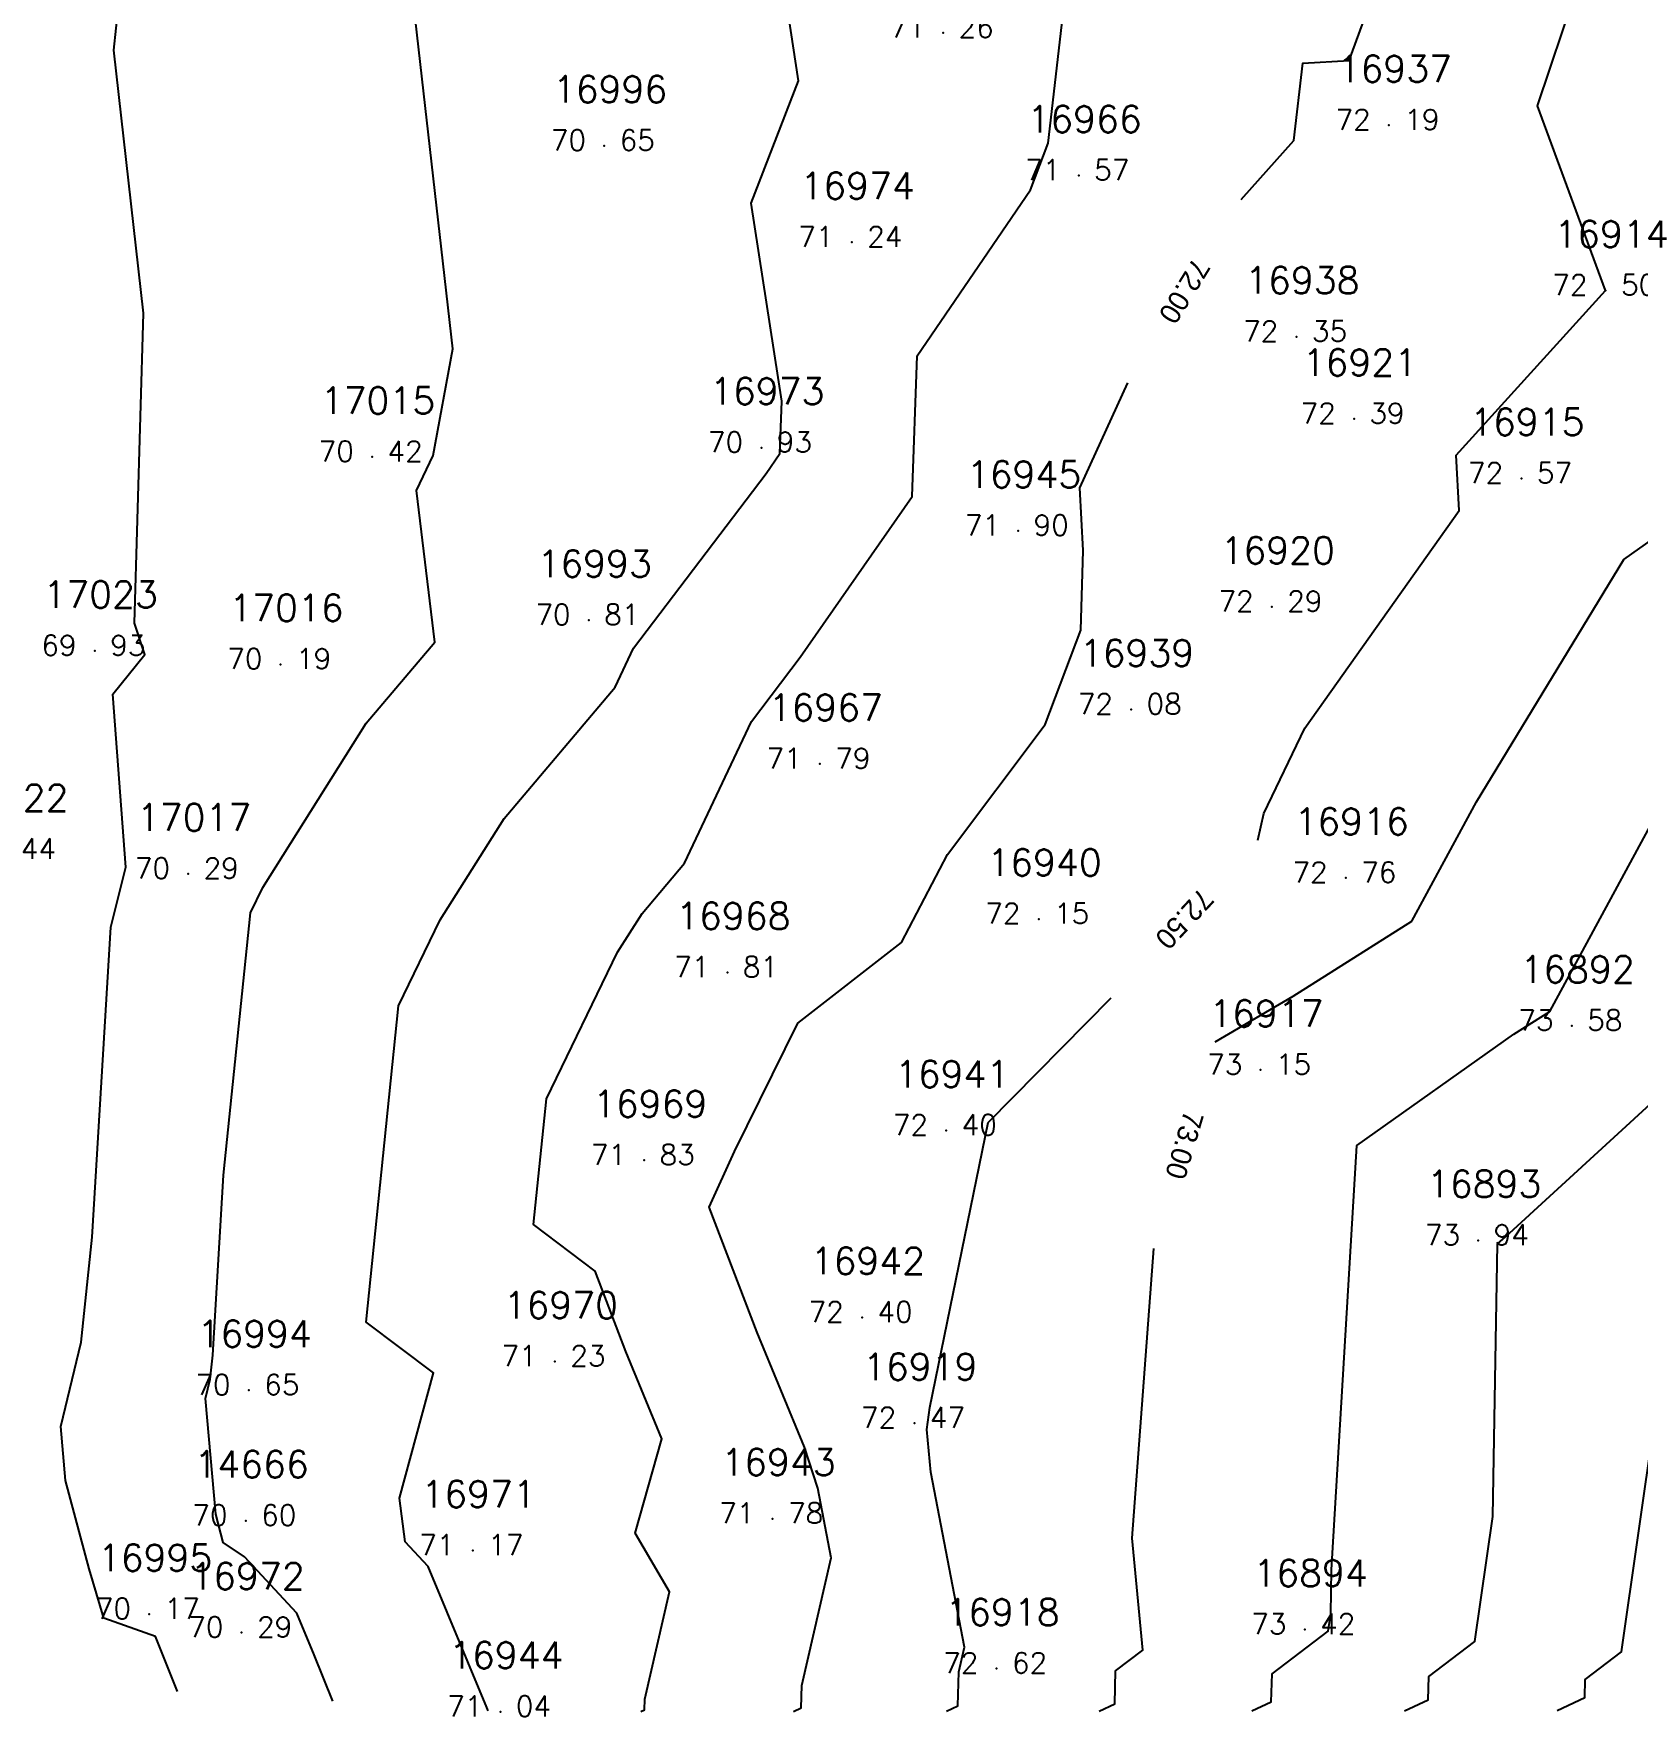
# Model space of a CAD drawing. Header units: millimetres. Extents: x 1412565 to 1412813, y 4931476 to 4931699.
# Drawn here: x 1412576.8 to 1412592.42, y 4931476.29 to 4931492.67 of the extents above; entities that cross this region are included whole.
import ezdxf
from ezdxf.enums import TextEntityAlignment as Align

# ---------------------------------------------------------------- set-up
doc = ezdxf.new("R2010")
doc.units = ezdxf.units.MM
for name, color, linetype in [('CIVIL', 50, 'Continuous'), ('CIVIL-DRAW', 80, 'Continuous'), ('CIVIL-NONAME', 130, 'Continuous'), ('CIVIL-TEXT', 240, 'Continuous'), ('CIVIL-Z', 50, 'Continuous'), ('Tcontours0', 7, 'Continuous'), ('Tcontours1', 7, 'Continuous'), ('Tcontours2', 7, 'Continuous')]:
    doc.layers.add(name, color=color, linetype=linetype)
doc.styles.add('CIVILCADMAIN', font='TXT.SHX')
doc.styles.add('MAVAT_HebTXT', font='hebtxt.shx')
doc.styles.get("Standard").update_dxf_attribs({"font": 'arial.ttf'})

# ---------------------------------------------------------------- blocks, each defined once
blk = doc.blocks.new('CIVIL-ZZ')
at = {"layer": 'CIVIL-DRAW'}
blk.add_point((0, 0), dxfattribs=at)
at = {"layer": 'CIVIL-NONAME'}
blk.add_attdef('NAME', text='', height=1.8, dxfattribs=at).set_placement((0, 2.1), align=Align.CENTER)
at = {"layer": 'CIVIL-TEXT', "flags": 8}
blk.add_attdef('TEXT', text='', height=2, dxfattribs=at).set_placement((0.2, -3.3), align=Align.CENTER)
at = {"layer": 'CIVIL-Z'}
blk.add_attdef('Z1', text='', height=1.6, dxfattribs=at).set_placement((-0.75, -0.225), align=Align.RIGHT)
blk.add_attdef('Z2', (0.75, -0.225), '', height=1.6, dxfattribs=at)

msp = doc.modelspace()

# ---------------------------------------------------------------- linework, layer by layer
at = {"layer": 'Tcontours0', "elevation": 70}
msp.add_lwpolyline([(1412578.197, 4931476.528), (1412577.981, 4931477.063), (1412577.479, 4931477.241), (1412577.335, 4931477.723), (1412577.106, 4931478.582), (1412577.059, 4931479.108), (1412577.259, 4931479.929), (1412577.366, 4931480.952), (1412577.548, 4931483.972), (1412577.693, 4931484.555), (1412577.567, 4931486.238), (1412577.877, 4931486.625), (1412577.776, 4931486.93), (1412577.865, 4931489.95), (1412577.575, 4931492.51), (1412577.668, 4931493.37)], dxfattribs=at)
at = {"layer": 'Tcontours1'}
for points, elevation in [([(1412588.551, 4931491.058), (1412589.065, 4931491.63), (1412589.151, 4931492.386), (1412589.603, 4931492.41), (1412590.076, 4931493.706), (1412590.016, 4931495.497), (1412590.15, 4931495.758), (1412590.175, 4931496.478), (1412588.47, 4931497.796), (1412588.102, 4931498.259), (1412588.078, 4931498.288), (1412588.038, 4931498.347), (1412588.706, 4931500.313), (1412588.708, 4931500.85), (1412588.643, 4931503.21)], 72), ([(1412581.219, 4931476.338), (1412581.206, 4931476.371), (1412580.635, 4931477.745), (1412580.411, 4931477.986), (1412580.357, 4931478.41), (1412580.688, 4931479.629), (1412580.032, 4931480.124), (1412580.347, 4931483.204), (1412580.752, 4931484.042), (1412581.375, 4931485.03), (1412582.457, 4931486.308), (1412582.636, 4931486.689), (1412583.926, 4931488.389), (1412584.06, 4931488.582), (1412584.079, 4931489.092), (1412583.78, 4931491.022), (1412584.243, 4931492.211), (1412583.829, 4931494.922)], 71), ([(1412584.194, 4931476.333), (1412584.269, 4931476.368), (1412584.275, 4931476.585), (1412584.561, 4931477.828), (1412584.43, 4931478.507), (1412584.299, 4931478.905), (1412583.838, 4931480.023), (1412583.372, 4931481.244), (1412583.617, 4931481.786), (1412584.236, 4931483.034), (1412585.243, 4931483.821), (1412585.692, 4931484.679), (1412586.644, 4931485.944), (1412586.991, 4931486.863), (1412587.013, 4931487.64), (1412586.982, 4931488.25), (1412587.449, 4931489.27)], 72), ([(1412588.299, 4931482.853), (1412589.059, 4931483.299), (1412590.214, 4931484.029), (1412590.843, 4931485.19), (1412592.277, 4931487.551), (1412593.877, 4931488.684)], 73), ([(1412590.141, 4931476.34), (1412590.371, 4931476.447), (1412590.377, 4931476.672), (1412590.827, 4931477.013), (1412591.001, 4931478.23), (1412591.047, 4931480.885), (1412591.125, 4931480.954), (1412592.614, 4931482.323)], 74), ([(1412587.168, 4931476.337), (1412587.32, 4931476.408), (1412587.328, 4931476.729), (1412587.595, 4931476.93), (1412587.49, 4931478.019), (1412587.701, 4931480.84)], 73)]:
    msp.add_lwpolyline(points, dxfattribs=dict(at, elevation=elevation))
at = {"layer": 'Tcontours2'}
for points, elevation in [([(1412588.715, 4931484.819), (1412588.771, 4931485.077), (1412589.172, 4931485.91), (1412590.673, 4931488.027), (1412590.646, 4931488.566), (1412592.1, 4931490.17), (1412591.438, 4931491.969), (1412591.811, 4931493.082), (1412592.282, 4931494.047), (1412592.607, 4931495.748), (1412593.114, 4931496.63), (1412593.179, 4931496.727), (1412593.088, 4931498.929), (1412592.9, 4931500.577), (1412592.737, 4931501.507), (1412592.593, 4931502.708), (1412591.888, 4931503.1), (1412591.1, 4931505.093), (1412590.945, 4931505.975), (1412590.017, 4931506.609), (1412589.392, 4931507.103), (1412588.434, 4931506.524)], 72.5), ([(1412582.708, 4931476.332), (1412582.743, 4931476.348), (1412582.746, 4931476.452), (1412582.987, 4931477.499), (1412582.65, 4931478.068), (1412582.911, 4931478.989), (1412582.56, 4931479.839), (1412582.261, 4931480.622), (1412581.663, 4931481.074), (1412581.789, 4931482.298), (1412582.479, 4931483.726), (1412582.718, 4931484.104), (1412583.132, 4931484.593), (1412583.784, 4931485.974), (1412584.258, 4931486.599), (1412585.349, 4931488.164), (1412585.398, 4931489.533), (1412586.501, 4931491.152), (1412586.672, 4931491.604), (1412586.834, 4931493.016)], 71.5), ([(1412579.708, 4931476.433), (1412579.526, 4931476.884), (1412579.357, 4931477.291), (1412578.847, 4931477.838), (1412578.641, 4931477.978), (1412578.568, 4931478.255), (1412578.468, 4931479.379), (1412578.514, 4931479.568), (1412578.538, 4931479.804), (1412578.644, 4931481.556), (1412578.905, 4931484.11), (1412579.025, 4931484.357), (1412580.032, 4931485.956), (1412580.7, 4931486.745), (1412580.523, 4931488.224), (1412580.685, 4931488.564), (1412580.876, 4931489.604), (1412580.498, 4931492.943)], 70.5), ([(1412588.654, 4931476.339), (1412588.845, 4931476.427), (1412588.853, 4931476.7), (1412589.398, 4931477.114), (1412589.423, 4931477.282), (1412589.43, 4931477.713), (1412589.679, 4931481.845), (1412591.206, 4931482.93), (1412591.555, 4931483.15), (1412593.066, 4931485.938)], 73.5), ([(1412585.681, 4931476.335), (1412585.794, 4931476.388), (1412585.803, 4931476.718), (1412585.859, 4931476.959), (1412585.53, 4931478.662), (1412585.49, 4931479.077), (1412585.519, 4931479.292), (1412586.088, 4931482.069), (1412587.285, 4931483.282)], 72.5), ([(1412591.628, 4931476.342), (1412591.896, 4931476.467), (1412591.901, 4931476.644), (1412592.255, 4931476.912), (1412592.58, 4931479.179)], 74.5)]:
    msp.add_lwpolyline(points, dxfattribs=dict(at, elevation=elevation))

# ---------------------------------------------------------------- block references
at = {"layer": 'CIVIL'}
ref = msp.add_blockref('CIVIL-ZZ', (1412585.65, 4931492.68, 71.26), dxfattribs=dict(at, xscale=0.2, yscale=0.2))
ref.add_attrib('Z2', '26', (1412585.8, 4931492.635), dxfattribs={"layer": 'CIVIL-Z', "height": 0.2, "style": 'CIVILCADMAIN'})
ref.add_attrib('Z1', '71', (1412585.13, 4931492.635), dxfattribs={"layer": 'CIVIL-Z', "height": 0.2, "style": 'CIVILCADMAIN'})
ref.add_attrib('NAME', '16975', (1412585.15, 4931493.1), dxfattribs={"layer": 'CIVIL-NONAME', "height": 0.26, "style": 'CIVILCADMAIN'})
ref = msp.add_blockref('CIVIL-ZZ', (1412589.99, 4931491.78, 72.19), dxfattribs=dict(at, xscale=0.2, yscale=0.2))
ref.add_attrib('Z2', '19', (1412590.14, 4931491.735), dxfattribs={"layer": 'CIVIL-Z', "height": 0.2, "style": 'CIVILCADMAIN'})
ref.add_attrib('Z1', '72', (1412589.47, 4931491.735), dxfattribs={"layer": 'CIVIL-Z', "height": 0.2, "style": 'CIVILCADMAIN'})
ref.add_attrib('NAME', '16937', (1412589.49, 4931492.2), dxfattribs={"layer": 'CIVIL-NONAME', "height": 0.26, "style": 'CIVILCADMAIN'})
ref = msp.add_blockref('CIVIL-ZZ', (1412582.35, 4931491.58, 70.65), dxfattribs=dict(at, xscale=0.2, yscale=0.2))
ref.add_attrib('Z2', '65', (1412582.5, 4931491.535), dxfattribs={"layer": 'CIVIL-Z', "height": 0.2, "style": 'CIVILCADMAIN'})
ref.add_attrib('Z1', '70', (1412581.83, 4931491.535), dxfattribs={"layer": 'CIVIL-Z', "height": 0.2, "style": 'CIVILCADMAIN'})
ref.add_attrib('NAME', '16996', (1412581.85, 4931492), dxfattribs={"layer": 'CIVIL-NONAME', "height": 0.26, "style": 'CIVILCADMAIN'})
ref = msp.add_blockref('CIVIL-ZZ', (1412586.97, 4931491.29, 71.57), dxfattribs=dict(at, xscale=0.2, yscale=0.2))
ref.add_attrib('Z2', '57', (1412587.12, 4931491.245), dxfattribs={"layer": 'CIVIL-Z', "height": 0.2, "style": 'CIVILCADMAIN'})
ref.add_attrib('Z1', '71', (1412586.45, 4931491.245), dxfattribs={"layer": 'CIVIL-Z', "height": 0.2, "style": 'CIVILCADMAIN'})
ref.add_attrib('NAME', '16966', (1412586.47, 4931491.71), dxfattribs={"layer": 'CIVIL-NONAME', "height": 0.26, "style": 'CIVILCADMAIN'})
ref = msp.add_blockref('CIVIL-ZZ', (1412584.76, 4931490.64, 71.24), dxfattribs=dict(at, xscale=0.2, yscale=0.2))
ref.add_attrib('Z2', '24', (1412584.91, 4931490.595), dxfattribs={"layer": 'CIVIL-Z', "height": 0.2, "style": 'CIVILCADMAIN'})
ref.add_attrib('Z1', '71', (1412584.24, 4931490.595), dxfattribs={"layer": 'CIVIL-Z', "height": 0.2, "style": 'CIVILCADMAIN'})
ref.add_attrib('NAME', '16974', (1412584.26, 4931491.06), dxfattribs={"layer": 'CIVIL-NONAME', "height": 0.26, "style": 'CIVILCADMAIN'})
ref = msp.add_blockref('CIVIL-ZZ', (1412592.1, 4931490.17, 72.5), dxfattribs=dict(at, xscale=0.2, yscale=0.2))
ref.add_attrib('Z2', '50', (1412592.25, 4931490.125), dxfattribs={"layer": 'CIVIL-Z', "height": 0.2, "style": 'CIVILCADMAIN'})
ref.add_attrib('Z1', '72', (1412591.58, 4931490.125), dxfattribs={"layer": 'CIVIL-Z', "height": 0.2, "style": 'CIVILCADMAIN'})
ref.add_attrib('NAME', '16914', (1412591.6, 4931490.59), dxfattribs={"layer": 'CIVIL-NONAME', "height": 0.26, "style": 'CIVILCADMAIN'})
ref = msp.add_blockref('CIVIL-ZZ', (1412589.09, 4931489.72, 72.35), dxfattribs=dict(at, xscale=0.2, yscale=0.2))
ref.add_attrib('Z2', '35', (1412589.24, 4931489.675), dxfattribs={"layer": 'CIVIL-Z', "height": 0.2, "style": 'CIVILCADMAIN'})
ref.add_attrib('Z1', '72', (1412588.57, 4931489.675), dxfattribs={"layer": 'CIVIL-Z', "height": 0.2, "style": 'CIVILCADMAIN'})
ref.add_attrib('NAME', '16938', (1412588.59, 4931490.14), dxfattribs={"layer": 'CIVIL-NONAME', "height": 0.26, "style": 'CIVILCADMAIN'})
ref = msp.add_blockref('CIVIL-ZZ', (1412589.65, 4931488.92, 72.39), dxfattribs=dict(at, xscale=0.2, yscale=0.2))
ref.add_attrib('Z2', '39', (1412589.8, 4931488.875), dxfattribs={"layer": 'CIVIL-Z', "height": 0.2, "style": 'CIVILCADMAIN'})
ref.add_attrib('Z1', '72', (1412589.13, 4931488.875), dxfattribs={"layer": 'CIVIL-Z', "height": 0.2, "style": 'CIVILCADMAIN'})
ref.add_attrib('NAME', '16921', (1412589.15, 4931489.34), dxfattribs={"layer": 'CIVIL-NONAME', "height": 0.26, "style": 'CIVILCADMAIN'})
ref = msp.add_blockref('CIVIL-ZZ', (1412580.09, 4931488.55, 70.42), dxfattribs=dict(at, xscale=0.2, yscale=0.2))
ref.add_attrib('Z2', '42', (1412580.24, 4931488.505), dxfattribs={"layer": 'CIVIL-Z', "height": 0.2, "style": 'CIVILCADMAIN'})
ref.add_attrib('Z1', '70', (1412579.57, 4931488.505), dxfattribs={"layer": 'CIVIL-Z', "height": 0.2, "style": 'CIVILCADMAIN'})
ref.add_attrib('NAME', '17015', (1412579.59, 4931488.97), dxfattribs={"layer": 'CIVIL-NONAME', "height": 0.26, "style": 'CIVILCADMAIN'})
ref = msp.add_blockref('CIVIL-ZZ', (1412583.88, 4931488.64, 70.93), dxfattribs=dict(at, xscale=0.2, yscale=0.2))
ref.add_attrib('Z2', '93', (1412584.03, 4931488.595), dxfattribs={"layer": 'CIVIL-Z', "height": 0.2, "style": 'CIVILCADMAIN'})
ref.add_attrib('Z1', '70', (1412583.36, 4931488.595), dxfattribs={"layer": 'CIVIL-Z', "height": 0.2, "style": 'CIVILCADMAIN'})
ref.add_attrib('NAME', '16973', (1412583.38, 4931489.06), dxfattribs={"layer": 'CIVIL-NONAME', "height": 0.26, "style": 'CIVILCADMAIN'})
ref = msp.add_blockref('CIVIL-ZZ', (1412591.28, 4931488.34, 72.57), dxfattribs=dict(at, xscale=0.2, yscale=0.2))
ref.add_attrib('Z2', '57', (1412591.43, 4931488.295), dxfattribs={"layer": 'CIVIL-Z', "height": 0.2, "style": 'CIVILCADMAIN'})
ref.add_attrib('Z1', '72', (1412590.76, 4931488.295), dxfattribs={"layer": 'CIVIL-Z', "height": 0.2, "style": 'CIVILCADMAIN'})
ref.add_attrib('NAME', '16915', (1412590.78, 4931488.76), dxfattribs={"layer": 'CIVIL-NONAME', "height": 0.26, "style": 'CIVILCADMAIN'})
ref = msp.add_blockref('CIVIL-ZZ', (1412586.38, 4931487.83, 71.9), dxfattribs=dict(at, xscale=0.2, yscale=0.2))
ref.add_attrib('Z2', '90', (1412586.53, 4931487.785), dxfattribs={"layer": 'CIVIL-Z', "height": 0.2, "style": 'CIVILCADMAIN'})
ref.add_attrib('Z1', '71', (1412585.86, 4931487.785), dxfattribs={"layer": 'CIVIL-Z', "height": 0.2, "style": 'CIVILCADMAIN'})
ref.add_attrib('NAME', '16945', (1412585.88, 4931488.25), dxfattribs={"layer": 'CIVIL-NONAME', "height": 0.26, "style": 'CIVILCADMAIN'})
ref = msp.add_blockref('CIVIL-ZZ', (1412588.85, 4931487.09, 72.29), dxfattribs=dict(at, xscale=0.2, yscale=0.2))
ref.add_attrib('Z2', '29', (1412589, 4931487.045), dxfattribs={"layer": 'CIVIL-Z', "height": 0.2, "style": 'CIVILCADMAIN'})
ref.add_attrib('Z1', '72', (1412588.33, 4931487.045), dxfattribs={"layer": 'CIVIL-Z', "height": 0.2, "style": 'CIVILCADMAIN'})
ref.add_attrib('NAME', '16920', (1412588.35, 4931487.51), dxfattribs={"layer": 'CIVIL-NONAME', "height": 0.26, "style": 'CIVILCADMAIN'})
ref = msp.add_blockref('CIVIL-ZZ', (1412582.2, 4931486.96, 70.81), dxfattribs=dict(at, xscale=0.2, yscale=0.2))
ref.add_attrib('Z2', '81', (1412582.35, 4931486.915), dxfattribs={"layer": 'CIVIL-Z', "height": 0.2, "style": 'CIVILCADMAIN'})
ref.add_attrib('Z1', '70', (1412581.68, 4931486.915), dxfattribs={"layer": 'CIVIL-Z', "height": 0.2, "style": 'CIVILCADMAIN'})
ref.add_attrib('NAME', '16993', (1412581.7, 4931487.38), dxfattribs={"layer": 'CIVIL-NONAME', "height": 0.26, "style": 'CIVILCADMAIN'})
ref = msp.add_blockref('CIVIL-ZZ', (1412577.39, 4931486.66, 69.93), dxfattribs=dict(at, xscale=0.2, yscale=0.2))
ref.add_attrib('Z2', '93', (1412577.54, 4931486.615), dxfattribs={"layer": 'CIVIL-Z', "height": 0.2, "style": 'CIVILCADMAIN'})
ref.add_attrib('Z1', '69', (1412576.87, 4931486.615), dxfattribs={"layer": 'CIVIL-Z', "height": 0.2, "style": 'CIVILCADMAIN'})
ref.add_attrib('NAME', '17023', (1412576.89, 4931487.08), dxfattribs={"layer": 'CIVIL-NONAME', "height": 0.26, "style": 'CIVILCADMAIN'})
ref = msp.add_blockref('CIVIL-ZZ', (1412579.2, 4931486.53, 70.19), dxfattribs=dict(at, xscale=0.2, yscale=0.2))
ref.add_attrib('Z2', '19', (1412579.35, 4931486.485), dxfattribs={"layer": 'CIVIL-Z', "height": 0.2, "style": 'CIVILCADMAIN'})
ref.add_attrib('Z1', '70', (1412578.68, 4931486.485), dxfattribs={"layer": 'CIVIL-Z', "height": 0.2, "style": 'CIVILCADMAIN'})
ref.add_attrib('NAME', '17016', (1412578.7, 4931486.95), dxfattribs={"layer": 'CIVIL-NONAME', "height": 0.26, "style": 'CIVILCADMAIN'})
ref = msp.add_blockref('CIVIL-ZZ', (1412587.48, 4931486.09, 72.08), dxfattribs=dict(at, xscale=0.2, yscale=0.2))
ref.add_attrib('Z2', '08', (1412587.63, 4931486.045), dxfattribs={"layer": 'CIVIL-Z', "height": 0.2, "style": 'CIVILCADMAIN'})
ref.add_attrib('Z1', '72', (1412586.96, 4931486.045), dxfattribs={"layer": 'CIVIL-Z', "height": 0.2, "style": 'CIVILCADMAIN'})
ref.add_attrib('NAME', '16939', (1412586.98, 4931486.51), dxfattribs={"layer": 'CIVIL-NONAME', "height": 0.26, "style": 'CIVILCADMAIN'})
ref = msp.add_blockref('CIVIL-ZZ', (1412584.45, 4931485.56, 71.79), dxfattribs=dict(at, xscale=0.2, yscale=0.2))
ref.add_attrib('Z2', '79', (1412584.6, 4931485.515), dxfattribs={"layer": 'CIVIL-Z', "height": 0.2, "style": 'CIVILCADMAIN'})
ref.add_attrib('Z1', '71', (1412583.93, 4931485.515), dxfattribs={"layer": 'CIVIL-Z', "height": 0.2, "style": 'CIVILCADMAIN'})
ref.add_attrib('NAME', '16967', (1412583.95, 4931485.98), dxfattribs={"layer": 'CIVIL-NONAME', "height": 0.26, "style": 'CIVILCADMAIN'})
ref = msp.add_blockref('CIVIL-ZZ', (1412576.52, 4931484.68, 69.44), dxfattribs=dict(at, xscale=0.2, yscale=0.2))
ref.add_attrib('Z2', '44', (1412576.67, 4931484.635), dxfattribs={"layer": 'CIVIL-Z', "height": 0.2, "style": 'CIVILCADMAIN'})
ref.add_attrib('Z1', '69', (1412576, 4931484.635), dxfattribs={"layer": 'CIVIL-Z', "height": 0.2, "style": 'CIVILCADMAIN'})
ref.add_attrib('NAME', '17022', (1412576.02, 4931485.1), dxfattribs={"layer": 'CIVIL-NONAME', "height": 0.26, "style": 'CIVILCADMAIN'})
ref = msp.add_blockref('CIVIL-ZZ', (1412578.3, 4931484.49, 70.29), dxfattribs=dict(at, xscale=0.2, yscale=0.2))
ref.add_attrib('Z2', '29', (1412578.45, 4931484.445), dxfattribs={"layer": 'CIVIL-Z', "height": 0.2, "style": 'CIVILCADMAIN'})
ref.add_attrib('Z1', '70', (1412577.78, 4931484.445), dxfattribs={"layer": 'CIVIL-Z', "height": 0.2, "style": 'CIVILCADMAIN'})
ref.add_attrib('NAME', '17017', (1412577.8, 4931484.91), dxfattribs={"layer": 'CIVIL-NONAME', "height": 0.26, "style": 'CIVILCADMAIN'})
ref = msp.add_blockref('CIVIL-ZZ', (1412589.57, 4931484.45, 72.76), dxfattribs=dict(at, xscale=0.2, yscale=0.2))
ref.add_attrib('Z2', '76', (1412589.72, 4931484.405), dxfattribs={"layer": 'CIVIL-Z', "height": 0.2, "style": 'CIVILCADMAIN'})
ref.add_attrib('Z1', '72', (1412589.05, 4931484.405), dxfattribs={"layer": 'CIVIL-Z', "height": 0.2, "style": 'CIVILCADMAIN'})
ref.add_attrib('NAME', '16916', (1412589.07, 4931484.87), dxfattribs={"layer": 'CIVIL-NONAME', "height": 0.26, "style": 'CIVILCADMAIN'})
ref = msp.add_blockref('CIVIL-ZZ', (1412586.58, 4931484.05, 72.15), dxfattribs=dict(at, xscale=0.2, yscale=0.2))
ref.add_attrib('Z2', '15', (1412586.73, 4931484.005), dxfattribs={"layer": 'CIVIL-Z', "height": 0.2, "style": 'CIVILCADMAIN'})
ref.add_attrib('Z1', '72', (1412586.06, 4931484.005), dxfattribs={"layer": 'CIVIL-Z', "height": 0.2, "style": 'CIVILCADMAIN'})
ref.add_attrib('NAME', '16940', (1412586.08, 4931484.47), dxfattribs={"layer": 'CIVIL-NONAME', "height": 0.26, "style": 'CIVILCADMAIN'})
ref = msp.add_blockref('CIVIL-ZZ', (1412583.55, 4931483.53, 71.81), dxfattribs=dict(at, xscale=0.2, yscale=0.2))
ref.add_attrib('Z2', '81', (1412583.7, 4931483.485), dxfattribs={"layer": 'CIVIL-Z', "height": 0.2, "style": 'CIVILCADMAIN'})
ref.add_attrib('Z1', '71', (1412583.03, 4931483.485), dxfattribs={"layer": 'CIVIL-Z', "height": 0.2, "style": 'CIVILCADMAIN'})
ref.add_attrib('NAME', '16968', (1412583.05, 4931483.95), dxfattribs={"layer": 'CIVIL-NONAME', "height": 0.26, "style": 'CIVILCADMAIN'})
ref = msp.add_blockref('CIVIL-ZZ', (1412591.77, 4931483.01, 73.58), dxfattribs=dict(at, xscale=0.2, yscale=0.2))
ref.add_attrib('Z2', '58', (1412591.92, 4931482.965), dxfattribs={"layer": 'CIVIL-Z', "height": 0.2, "style": 'CIVILCADMAIN'})
ref.add_attrib('Z1', '73', (1412591.25, 4931482.965), dxfattribs={"layer": 'CIVIL-Z', "height": 0.2, "style": 'CIVILCADMAIN'})
ref.add_attrib('NAME', '16892', (1412591.27, 4931483.43), dxfattribs={"layer": 'CIVIL-NONAME', "height": 0.26, "style": 'CIVILCADMAIN'})
ref = msp.add_blockref('CIVIL-ZZ', (1412588.74, 4931482.58, 73.15), dxfattribs=dict(at, xscale=0.2, yscale=0.2))
ref.add_attrib('Z2', '15', (1412588.89, 4931482.535), dxfattribs={"layer": 'CIVIL-Z', "height": 0.2, "style": 'CIVILCADMAIN'})
ref.add_attrib('Z1', '73', (1412588.22, 4931482.535), dxfattribs={"layer": 'CIVIL-Z', "height": 0.2, "style": 'CIVILCADMAIN'})
ref.add_attrib('NAME', '16917', (1412588.24, 4931483), dxfattribs={"layer": 'CIVIL-NONAME', "height": 0.26, "style": 'CIVILCADMAIN'})
ref = msp.add_blockref('CIVIL-ZZ', (1412585.68, 4931481.99, 72.4), dxfattribs=dict(at, xscale=0.2, yscale=0.2))
ref.add_attrib('Z2', '40', (1412585.83, 4931481.945), dxfattribs={"layer": 'CIVIL-Z', "height": 0.2, "style": 'CIVILCADMAIN'})
ref.add_attrib('Z1', '72', (1412585.16, 4931481.945), dxfattribs={"layer": 'CIVIL-Z', "height": 0.2, "style": 'CIVILCADMAIN'})
ref.add_attrib('NAME', '16941', (1412585.18, 4931482.41), dxfattribs={"layer": 'CIVIL-NONAME', "height": 0.26, "style": 'CIVILCADMAIN'})
ref = msp.add_blockref('CIVIL-ZZ', (1412582.74, 4931481.7, 71.83), dxfattribs=dict(at, xscale=0.2, yscale=0.2))
ref.add_attrib('Z2', '83', (1412582.89, 4931481.655), dxfattribs={"layer": 'CIVIL-Z', "height": 0.2, "style": 'CIVILCADMAIN'})
ref.add_attrib('Z1', '71', (1412582.22, 4931481.655), dxfattribs={"layer": 'CIVIL-Z', "height": 0.2, "style": 'CIVILCADMAIN'})
ref.add_attrib('NAME', '16969', (1412582.24, 4931482.12), dxfattribs={"layer": 'CIVIL-NONAME', "height": 0.26, "style": 'CIVILCADMAIN'})
ref = msp.add_blockref('CIVIL-ZZ', (1412590.86, 4931480.92, 73.94), dxfattribs=dict(at, xscale=0.2, yscale=0.2))
ref.add_attrib('Z2', '94', (1412591.01, 4931480.875), dxfattribs={"layer": 'CIVIL-Z', "height": 0.2, "style": 'CIVILCADMAIN'})
ref.add_attrib('Z1', '73', (1412590.34, 4931480.875), dxfattribs={"layer": 'CIVIL-Z', "height": 0.2, "style": 'CIVILCADMAIN'})
ref.add_attrib('NAME', '16893', (1412590.36, 4931481.34), dxfattribs={"layer": 'CIVIL-NONAME', "height": 0.26, "style": 'CIVILCADMAIN'})
ref = msp.add_blockref('CIVIL-ZZ', (1412584.86, 4931480.17, 72.4), dxfattribs=dict(at, xscale=0.2, yscale=0.2))
ref.add_attrib('Z2', '40', (1412585.01, 4931480.125), dxfattribs={"layer": 'CIVIL-Z', "height": 0.2, "style": 'CIVILCADMAIN'})
ref.add_attrib('Z1', '72', (1412584.34, 4931480.125), dxfattribs={"layer": 'CIVIL-Z', "height": 0.2, "style": 'CIVILCADMAIN'})
ref.add_attrib('NAME', '16942', (1412584.36, 4931480.59), dxfattribs={"layer": 'CIVIL-NONAME', "height": 0.26, "style": 'CIVILCADMAIN'})
ref = msp.add_blockref('CIVIL-ZZ', (1412581.87, 4931479.74, 71.23), dxfattribs=dict(at, xscale=0.2, yscale=0.2))
ref.add_attrib('Z2', '23', (1412582.02, 4931479.695), dxfattribs={"layer": 'CIVIL-Z', "height": 0.2, "style": 'CIVILCADMAIN'})
ref.add_attrib('Z1', '71', (1412581.35, 4931479.695), dxfattribs={"layer": 'CIVIL-Z', "height": 0.2, "style": 'CIVILCADMAIN'})
ref.add_attrib('NAME', '16970', (1412581.37, 4931480.16), dxfattribs={"layer": 'CIVIL-NONAME', "height": 0.26, "style": 'CIVILCADMAIN'})
ref = msp.add_blockref('CIVIL-ZZ', (1412578.89, 4931479.46, 70.65), dxfattribs=dict(at, xscale=0.2, yscale=0.2))
ref.add_attrib('Z2', '65', (1412579.04, 4931479.415), dxfattribs={"layer": 'CIVIL-Z', "height": 0.2, "style": 'CIVILCADMAIN'})
ref.add_attrib('Z1', '70', (1412578.37, 4931479.415), dxfattribs={"layer": 'CIVIL-Z', "height": 0.2, "style": 'CIVILCADMAIN'})
ref.add_attrib('NAME', '16994', (1412578.39, 4931479.88), dxfattribs={"layer": 'CIVIL-NONAME', "height": 0.26, "style": 'CIVILCADMAIN'})
ref = msp.add_blockref('CIVIL-ZZ', (1412585.37, 4931479.14, 72.47), dxfattribs=dict(at, xscale=0.2, yscale=0.2))
ref.add_attrib('Z2', '47', (1412585.52, 4931479.095), dxfattribs={"layer": 'CIVIL-Z', "height": 0.2, "style": 'CIVILCADMAIN'})
ref.add_attrib('Z1', '72', (1412584.85, 4931479.095), dxfattribs={"layer": 'CIVIL-Z', "height": 0.2, "style": 'CIVILCADMAIN'})
ref.add_attrib('NAME', '16919', (1412584.87, 4931479.56), dxfattribs={"layer": 'CIVIL-NONAME', "height": 0.26, "style": 'CIVILCADMAIN'})
ref = msp.add_blockref('CIVIL-ZZ', (1412583.99, 4931478.21, 71.78), dxfattribs=dict(at, xscale=0.2, yscale=0.2))
ref.add_attrib('Z2', '78', (1412584.14, 4931478.165), dxfattribs={"layer": 'CIVIL-Z', "height": 0.2, "style": 'CIVILCADMAIN'})
ref.add_attrib('Z1', '71', (1412583.47, 4931478.165), dxfattribs={"layer": 'CIVIL-Z', "height": 0.2, "style": 'CIVILCADMAIN'})
ref.add_attrib('NAME', '16943', (1412583.49, 4931478.63), dxfattribs={"layer": 'CIVIL-NONAME', "height": 0.26, "style": 'CIVILCADMAIN'})
ref = msp.add_blockref('CIVIL-ZZ', (1412578.86, 4931478.19, 70.6), dxfattribs=dict(at, xscale=0.2, yscale=0.2))
ref.add_attrib('Z2', '60', (1412579.01, 4931478.145), dxfattribs={"layer": 'CIVIL-Z', "height": 0.2, "style": 'CIVILCADMAIN'})
ref.add_attrib('Z1', '70', (1412578.34, 4931478.145), dxfattribs={"layer": 'CIVIL-Z', "height": 0.2, "style": 'CIVILCADMAIN'})
ref.add_attrib('NAME', '14666', (1412578.36, 4931478.61), dxfattribs={"layer": 'CIVIL-NONAME', "height": 0.26, "style": 'CIVILCADMAIN'})
ref = msp.add_blockref('CIVIL-ZZ', (1412581.07, 4931477.9, 71.17), dxfattribs=dict(at, xscale=0.2, yscale=0.2))
ref.add_attrib('Z2', '17', (1412581.22, 4931477.855), dxfattribs={"layer": 'CIVIL-Z', "height": 0.2, "style": 'CIVILCADMAIN'})
ref.add_attrib('Z1', '71', (1412580.55, 4931477.855), dxfattribs={"layer": 'CIVIL-Z', "height": 0.2, "style": 'CIVILCADMAIN'})
ref.add_attrib('NAME', '16971', (1412580.57, 4931478.32), dxfattribs={"layer": 'CIVIL-NONAME', "height": 0.26, "style": 'CIVILCADMAIN'})
ref = msp.add_blockref('CIVIL-ZZ', (1412577.92, 4931477.28, 70.17), dxfattribs=dict(at, xscale=0.2, yscale=0.2))
ref.add_attrib('Z2', '17', (1412578.07, 4931477.235), dxfattribs={"layer": 'CIVIL-Z', "height": 0.2, "style": 'CIVILCADMAIN'})
ref.add_attrib('Z1', '70', (1412577.4, 4931477.235), dxfattribs={"layer": 'CIVIL-Z', "height": 0.2, "style": 'CIVILCADMAIN'})
ref.add_attrib('NAME', '16995', (1412577.42, 4931477.7), dxfattribs={"layer": 'CIVIL-NONAME', "height": 0.26, "style": 'CIVILCADMAIN'})
ref = msp.add_blockref('CIVIL-ZZ', (1412578.82, 4931477.1, 70.29), dxfattribs=dict(at, xscale=0.2, yscale=0.2))
ref.add_attrib('Z2', '29', (1412578.97, 4931477.055), dxfattribs={"layer": 'CIVIL-Z', "height": 0.2, "style": 'CIVILCADMAIN'})
ref.add_attrib('Z1', '70', (1412578.3, 4931477.055), dxfattribs={"layer": 'CIVIL-Z', "height": 0.2, "style": 'CIVILCADMAIN'})
ref.add_attrib('NAME', '16972', (1412578.32, 4931477.52), dxfattribs={"layer": 'CIVIL-NONAME', "height": 0.26, "style": 'CIVILCADMAIN'})
ref = msp.add_blockref('CIVIL-ZZ', (1412589.17, 4931477.13, 73.42), dxfattribs=dict(at, xscale=0.2, yscale=0.2))
ref.add_attrib('Z2', '42', (1412589.32, 4931477.085), dxfattribs={"layer": 'CIVIL-Z', "height": 0.2, "style": 'CIVILCADMAIN'})
ref.add_attrib('Z1', '73', (1412588.65, 4931477.085), dxfattribs={"layer": 'CIVIL-Z', "height": 0.2, "style": 'CIVILCADMAIN'})
ref.add_attrib('NAME', '16894', (1412588.67, 4931477.55), dxfattribs={"layer": 'CIVIL-NONAME', "height": 0.26, "style": 'CIVILCADMAIN'})
ref = msp.add_blockref('CIVIL-ZZ', (1412586.17, 4931476.75, 72.62), dxfattribs=dict(at, xscale=0.2, yscale=0.2))
ref.add_attrib('Z2', '62', (1412586.32, 4931476.705), dxfattribs={"layer": 'CIVIL-Z', "height": 0.2, "style": 'CIVILCADMAIN'})
ref.add_attrib('Z1', '72', (1412585.65, 4931476.705), dxfattribs={"layer": 'CIVIL-Z', "height": 0.2, "style": 'CIVILCADMAIN'})
ref.add_attrib('NAME', '16918', (1412585.67, 4931477.17), dxfattribs={"layer": 'CIVIL-NONAME', "height": 0.26, "style": 'CIVILCADMAIN'})
ref = msp.add_blockref('CIVIL-ZZ', (1412581.34, 4931476.33, 71.04), dxfattribs=dict(at, xscale=0.2, yscale=0.2))
ref.add_attrib('Z2', '04', (1412581.49, 4931476.285), dxfattribs={"layer": 'CIVIL-Z', "height": 0.2, "style": 'CIVILCADMAIN'})
ref.add_attrib('Z1', '71', (1412580.82, 4931476.285), dxfattribs={"layer": 'CIVIL-Z', "height": 0.2, "style": 'CIVILCADMAIN'})
ref.add_attrib('NAME', '16944', (1412580.84, 4931476.75), dxfattribs={"layer": 'CIVIL-NONAME', "height": 0.26, "style": 'CIVILCADMAIN'})

# ---------------------------------------------------------------- texts
at = {"layer": 'Tcontours1', "style": 'MAVAT_HebTXT'}
for s, rotation, p in [('72.00', 238.3631, (1412588, 4931490.164, 72)), ('73.00', 253.4497, (1412588, 4931481.847, 73))]:
    msp.add_text(s, height=0.2, rotation=rotation, dxfattribs=at).set_placement(p, align=Align.MIDDLE_CENTER)
at = {"layer": 'Tcontours2', "style": 'MAVAT_HebTXT'}
msp.add_text('72.50', height=0.2, rotation=227.0527, dxfattribs=at).set_placement((1412588, 4931484.05, 72.5), align=Align.MIDDLE_CENTER)

doc.saveas('drawing.dxf')
